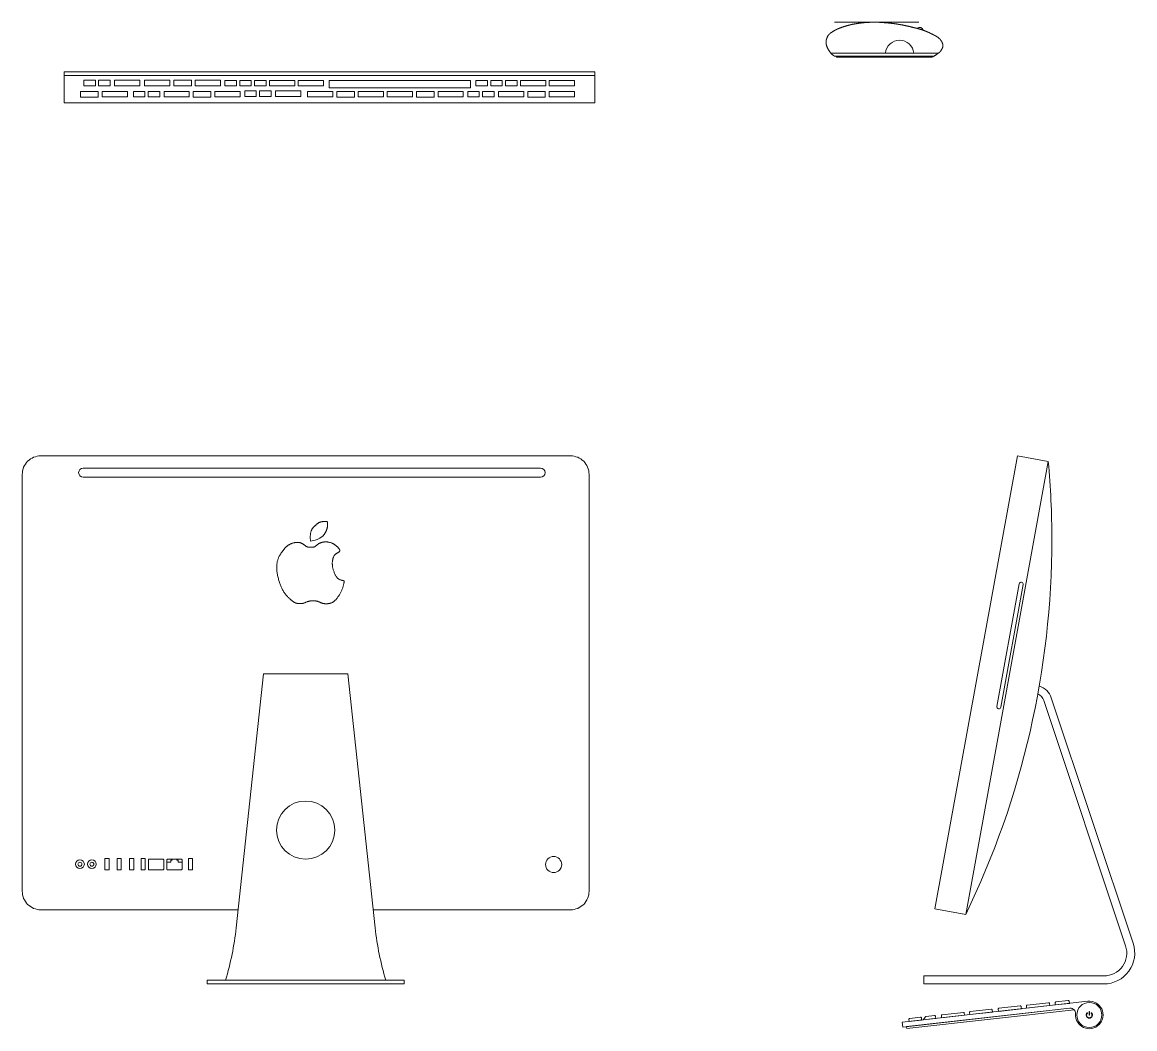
# Model space of a CAD drawing. Header units: millimetres. Extents: x 3258 to 5904, y 891 to 1994.
# Drawn here: x 5168 to 5262.3, y 1435.2 to 1520.4 of the extents above; entities that cross this region are included whole.
import ezdxf

# ---------------------------------------------------------------- set-up
doc = ezdxf.new("R2010")
doc.units = ezdxf.units.MM
doc.header["$LTSCALE"] = 0.5
doc.layers.add('AA- arredo', color=8, linetype='Continuous', lineweight=18)

msp = doc.modelspace()

# ---------------------------------------------------------------- linework, layer by layer
at = {"layer": 'AA- arredo'}
for p, q in [((5243.967, 1520.414), (5236.828, 1520.414)), ((5236.534, 1517.792), (5245.621, 1517.792)), ((5171.599, 1516.208), (5171.599, 1513.579)), ((5171.599, 1516.208), (5216.524, 1516.208)), ((5171.599, 1515.908), (5216.524, 1515.908)), ((5216.524, 1516.208, 0), (5216.524, 1513.579, 0)), ((5171.599, 1513.579), (5216.524, 1513.579))]:
    msp.add_line(p, q, dxfattribs=at)
for points in [[(5236.13, 1518.872), (5236.133, 1518.888), (5236.136, 1518.903), (5236.139, 1518.918), (5236.143, 1518.932), (5236.146, 1518.946), (5236.15, 1518.96), (5236.154, 1518.973), (5236.157, 1518.986), (5236.161, 1518.999), (5236.165, 1519.012), (5236.17, 1519.024), (5236.174, 1519.037), (5236.178, 1519.049), (5236.182, 1519.061), (5236.187, 1519.073), (5236.191, 1519.085), (5236.196, 1519.096), (5236.2, 1519.107), (5236.205, 1519.118), (5236.21, 1519.129), (5236.214, 1519.139), (5236.219, 1519.15), (5236.224, 1519.16), (5236.229, 1519.17), (5236.235, 1519.181), (5236.24, 1519.192), (5236.246, 1519.204), (5236.252, 1519.216), (5236.259, 1519.228), (5236.266, 1519.241), (5236.273, 1519.254), (5236.281, 1519.268), (5236.289, 1519.282), (5236.298, 1519.296), (5236.308, 1519.309), (5236.318, 1519.323), (5236.329, 1519.337), (5236.341, 1519.351), (5236.353, 1519.364), (5236.365, 1519.377), (5236.378, 1519.391), (5236.39, 1519.404), (5236.403, 1519.416), (5236.416, 1519.429), (5236.429, 1519.441), (5236.441, 1519.453), (5236.454, 1519.465), (5236.466, 1519.476), (5236.479, 1519.487), (5236.491, 1519.497), (5236.503, 1519.507), (5236.515, 1519.517), (5236.528, 1519.526), (5236.54, 1519.535), (5236.553, 1519.543), (5236.566, 1519.552), (5236.579, 1519.56), (5236.593, 1519.569), (5236.607, 1519.578), (5236.622, 1519.587), (5236.637, 1519.597), (5236.653, 1519.607), (5236.67, 1519.617), (5236.687, 1519.627), (5236.704, 1519.637), (5236.722, 1519.648), (5236.74, 1519.659), (5236.758, 1519.669), (5236.776, 1519.68), (5236.795, 1519.69), (5236.814, 1519.701), (5236.833, 1519.711), (5236.852, 1519.722), (5236.871, 1519.732), (5236.89, 1519.743), (5236.91, 1519.753), (5236.929, 1519.763), (5236.948, 1519.774), (5236.966, 1519.783), (5236.985, 1519.793), (5237.003, 1519.802), (5237.02, 1519.811), (5237.037, 1519.819), (5237.053, 1519.827), (5237.069, 1519.834), (5237.085, 1519.841), (5237.1, 1519.847), (5237.115, 1519.854), (5237.131, 1519.86), (5237.147, 1519.867), (5237.163, 1519.874), (5237.18, 1519.881), (5237.198, 1519.888), (5237.216, 1519.895), (5237.234, 1519.902), (5237.253, 1519.91), (5237.271, 1519.917), (5237.289, 1519.924), (5237.307, 1519.931), (5237.325, 1519.938), (5237.342, 1519.944), (5237.358, 1519.95), (5237.375, 1519.956), (5237.391, 1519.962), (5237.407, 1519.968), (5237.423, 1519.974), (5237.439, 1519.98), (5237.456, 1519.985), (5237.472, 1519.991), (5237.489, 1519.997), (5237.507, 1520.002), (5237.525, 1520.008), (5237.544, 1520.015), (5237.564, 1520.021), (5237.585, 1520.028), (5237.607, 1520.035), (5237.63, 1520.042), (5237.653, 1520.049), (5237.677, 1520.057), (5237.702, 1520.064), (5237.726, 1520.072), (5237.75, 1520.079), (5237.774, 1520.086), (5237.796, 1520.094), (5237.819, 1520.1), (5237.84, 1520.107), (5237.861, 1520.113), (5237.882, 1520.12), (5237.903, 1520.126), (5237.924, 1520.132), (5237.945, 1520.137), (5237.966, 1520.143), (5237.987, 1520.149), (5238.008, 1520.154), (5238.03, 1520.159), (5238.052, 1520.165), (5238.074, 1520.17), (5238.096, 1520.176), (5238.118, 1520.181), (5238.14, 1520.187), (5238.162, 1520.193), (5238.185, 1520.199), (5238.207, 1520.205), (5238.229, 1520.211), (5238.251, 1520.216), (5238.273, 1520.222), (5238.295, 1520.227), (5238.316, 1520.232), (5238.338, 1520.236), (5238.359, 1520.24), (5238.38, 1520.244), (5238.401, 1520.248), (5238.421, 1520.251), (5238.442, 1520.255), (5238.462, 1520.258), (5238.483, 1520.262), (5238.503, 1520.265), (5238.523, 1520.268), (5238.543, 1520.272), (5238.563, 1520.275), (5238.583, 1520.278), (5238.603, 1520.282), (5238.623, 1520.285), (5238.643, 1520.288), (5238.662, 1520.292), (5238.682, 1520.295), (5238.702, 1520.298), (5238.722, 1520.302), (5238.742, 1520.305), (5238.762, 1520.308), (5238.783, 1520.312), (5238.805, 1520.315), (5238.826, 1520.318), (5238.848, 1520.322), (5238.869, 1520.325), (5238.89, 1520.328), (5238.911, 1520.331), (5238.931, 1520.334), (5238.95, 1520.336), (5238.968, 1520.339), (5238.985, 1520.341), (5239.001, 1520.343), (5239.017, 1520.345), (5239.032, 1520.347), (5239.048, 1520.349), (5239.063, 1520.35), (5239.079, 1520.352), (5239.096, 1520.354), (5239.113, 1520.356), (5239.13, 1520.358), (5239.148, 1520.36), (5239.167, 1520.362), (5239.185, 1520.364), (5239.204, 1520.366), (5239.223, 1520.368), (5239.242, 1520.369), (5239.261, 1520.371), (5239.28, 1520.373), (5239.299, 1520.375), (5239.319, 1520.377), (5239.338, 1520.379), (5239.357, 1520.38), (5239.375, 1520.382), (5239.394, 1520.384), (5239.413, 1520.385), (5239.431, 1520.387), (5239.449, 1520.388), (5239.467, 1520.39), (5239.485, 1520.391), (5239.502, 1520.393), (5239.519, 1520.394), (5239.536, 1520.395), (5239.553, 1520.396), (5239.57, 1520.397), (5239.588, 1520.398), (5239.605, 1520.399), (5239.624, 1520.4), (5239.643, 1520.401), (5239.663, 1520.402), (5239.684, 1520.403), (5239.706, 1520.404), (5239.729, 1520.405), (5239.752, 1520.406), (5239.775, 1520.407), (5239.798, 1520.408), (5239.821, 1520.409), (5239.843, 1520.41), (5239.864, 1520.41), (5239.885, 1520.411), (5239.905, 1520.411), (5239.924, 1520.412), (5239.944, 1520.412), (5239.963, 1520.413), (5239.982, 1520.413), (5240.001, 1520.413), (5240.021, 1520.413), (5240.04, 1520.414), (5240.061, 1520.414), (5240.081, 1520.414), (5240.102, 1520.414), (5240.123, 1520.414), (5240.144, 1520.414), (5240.165, 1520.414), (5240.187, 1520.414), (5240.209, 1520.414), (5240.232, 1520.414), (5240.255, 1520.414), (5240.278, 1520.415), (5240.301, 1520.415), (5240.325, 1520.415), (5240.349, 1520.414), (5240.373, 1520.414), (5240.397, 1520.414), (5240.422, 1520.414), (5240.447, 1520.413), (5240.471, 1520.413), (5240.495, 1520.412), (5240.519, 1520.412), (5240.543, 1520.411), (5240.566, 1520.41), (5240.589, 1520.41), (5240.612, 1520.409), (5240.635, 1520.408), (5240.658, 1520.407), (5240.682, 1520.406), (5240.706, 1520.405), (5240.731, 1520.404), (5240.756, 1520.402), (5240.783, 1520.4), (5240.809, 1520.398), (5240.836, 1520.397), (5240.863, 1520.394), (5240.889, 1520.392), (5240.915, 1520.39), (5240.94, 1520.388), (5240.964, 1520.386), (5240.988, 1520.384), (5241.01, 1520.382), (5241.032, 1520.381), (5241.054, 1520.379), (5241.076, 1520.377), (5241.097, 1520.375), (5241.118, 1520.373), (5241.14, 1520.372), (5241.162, 1520.37), (5241.184, 1520.368), (5241.206, 1520.367), (5241.228, 1520.365), (5241.251, 1520.363), (5241.274, 1520.362), (5241.297, 1520.36), (5241.32, 1520.358), (5241.343, 1520.357), (5241.366, 1520.355), (5241.389, 1520.353), (5241.412, 1520.352), (5241.436, 1520.35), (5241.459, 1520.348), (5241.481, 1520.345), (5241.504, 1520.343), (5241.527, 1520.34), (5241.549, 1520.338), (5241.572, 1520.335), (5241.595, 1520.332), (5241.618, 1520.329), (5241.641, 1520.326), (5241.664, 1520.324), (5241.688, 1520.321), (5241.712, 1520.318), (5241.736, 1520.315), (5241.761, 1520.312), (5241.785, 1520.309), (5241.809, 1520.306), (5241.834, 1520.303), (5241.857, 1520.3), (5241.881, 1520.297), (5241.904, 1520.294), (5241.928, 1520.29), (5241.95, 1520.287), (5241.973, 1520.284), (5241.996, 1520.281), (5242.018, 1520.277), (5242.041, 1520.274), (5242.063, 1520.27), (5242.086, 1520.267), (5242.108, 1520.263), (5242.131, 1520.259), (5242.153, 1520.256), (5242.175, 1520.252), (5242.197, 1520.248), (5242.219, 1520.245), (5242.241, 1520.241), (5242.262, 1520.238), (5242.284, 1520.235), (5242.305, 1520.231), (5242.327, 1520.228), (5242.348, 1520.225), (5242.369, 1520.221), (5242.391, 1520.218), (5242.412, 1520.214), (5242.434, 1520.21), (5242.455, 1520.207), (5242.477, 1520.203), (5242.499, 1520.199), (5242.521, 1520.195), (5242.544, 1520.191), (5242.567, 1520.186), (5242.59, 1520.182), (5242.614, 1520.177), (5242.638, 1520.173), (5242.661, 1520.168), (5242.685, 1520.163), (5242.709, 1520.158), (5242.732, 1520.153), (5242.755, 1520.148), (5242.778, 1520.143), (5242.801, 1520.138), (5242.823, 1520.133), (5242.844, 1520.128), (5242.866, 1520.123), (5242.887, 1520.118), (5242.908, 1520.114), (5242.929, 1520.109), (5242.949, 1520.104), (5242.969, 1520.1), (5242.989, 1520.096), (5243.009, 1520.092), (5243.029, 1520.088), (5243.049, 1520.083), (5243.069, 1520.079), (5243.088, 1520.075), (5243.108, 1520.071), (5243.128, 1520.066), (5243.148, 1520.061), (5243.168, 1520.057), (5243.189, 1520.052), (5243.209, 1520.047), (5243.23, 1520.042), (5243.251, 1520.037), (5243.273, 1520.031), (5243.295, 1520.026), (5243.317, 1520.021), (5243.339, 1520.016), (5243.361, 1520.01), (5243.383, 1520.005), (5243.404, 1520), (5243.425, 1519.995), (5243.446, 1519.989), (5243.466, 1519.984), (5243.486, 1519.979), (5243.506, 1519.974), (5243.525, 1519.969), (5243.545, 1519.964), (5243.565, 1519.959), (5243.585, 1519.954), (5243.605, 1519.949), (5243.625, 1519.944), (5243.645, 1519.939), (5243.666, 1519.934), (5243.685, 1519.929), (5243.705, 1519.924), (5243.724, 1519.92), (5243.742, 1519.915), (5243.76, 1519.911), (5243.777, 1519.906), (5243.793, 1519.902), (5243.809, 1519.898), (5243.824, 1519.894), (5243.84, 1519.89), (5243.856, 1519.885), (5243.856, 1519.885), (5243.87, 1519.882), (5243.886, 1519.878), (5243.902, 1519.873), (5243.918, 1519.869), (5243.934, 1519.865), (5243.951, 1519.861), (5243.967, 1519.856), (5243.985, 1519.851), (5244.002, 1519.846), (5244.021, 1519.841), (5244.039, 1519.836), (5244.057, 1519.831), (5244.076, 1519.826), (5244.094, 1519.82), (5244.112, 1519.815), (5244.129, 1519.81), (5244.146, 1519.805), (5244.161, 1519.8), (5244.176, 1519.796), (5244.191, 1519.792), (5244.204, 1519.788), (5244.217, 1519.784), (5244.23, 1519.78), (5244.242, 1519.776), (5244.255, 1519.771), (5244.267, 1519.767), (5244.279, 1519.763), (5244.291, 1519.759), (5244.303, 1519.754), (5244.315, 1519.749), (5244.328, 1519.745), (5244.338, 1519.741), (5244.34, 1519.74), (5244.354, 1519.735), (5244.367, 1519.73), (5244.381, 1519.724), (5244.395, 1519.719), (5244.41, 1519.714), (5244.424, 1519.709), (5244.439, 1519.703), (5244.453, 1519.698), (5244.467, 1519.693), (5244.48, 1519.688), (5244.494, 1519.683), (5244.507, 1519.678), (5244.52, 1519.673), (5244.533, 1519.668), (5244.546, 1519.663), (5244.56, 1519.658), (5244.573, 1519.653), (5244.587, 1519.647), (5244.602, 1519.641), (5244.617, 1519.635), (5244.632, 1519.629), (5244.648, 1519.623), (5244.664, 1519.616), (5244.68, 1519.61), (5244.696, 1519.603), (5244.712, 1519.596), (5244.728, 1519.589), (5244.745, 1519.582), (5244.762, 1519.575), (5244.779, 1519.567), (5244.796, 1519.56), (5244.813, 1519.552), (5244.83, 1519.544), (5244.848, 1519.536), (5244.866, 1519.527), (5244.883, 1519.519), (5244.901, 1519.51), (5244.92, 1519.501), (5244.938, 1519.492), (5244.956, 1519.484), (5244.974, 1519.475), (5244.992, 1519.466), (5245.01, 1519.457), (5245.028, 1519.448), (5245.046, 1519.439), (5245.063, 1519.43), (5245.081, 1519.421), (5245.098, 1519.413), (5245.115, 1519.404), (5245.132, 1519.395), (5245.148, 1519.386), (5245.164, 1519.378), (5245.18, 1519.369), (5245.195, 1519.361), (5245.21, 1519.353), (5245.224, 1519.346), (5245.238, 1519.338), (5245.251, 1519.332), (5245.264, 1519.325), (5245.277, 1519.319), (5245.289, 1519.313), (5245.301, 1519.307), (5245.313, 1519.3), (5245.326, 1519.294), (5245.338, 1519.288), (5245.351, 1519.281), (5245.364, 1519.274), (5245.377, 1519.267), (5245.39, 1519.26), (5245.403, 1519.252), (5245.415, 1519.245), (5245.428, 1519.238), (5245.439, 1519.232), (5245.451, 1519.225), (5245.461, 1519.219), (5245.472, 1519.213), (5245.482, 1519.206), (5245.492, 1519.2), (5245.503, 1519.194), (5245.513, 1519.187), (5245.524, 1519.181), (5245.536, 1519.173), (5245.548, 1519.166), (5245.56, 1519.158), (5245.572, 1519.149), (5245.585, 1519.14), (5245.598, 1519.131), (5245.612, 1519.121), (5245.625, 1519.11), (5245.639, 1519.099), (5245.652, 1519.088), (5245.665, 1519.077), (5245.679, 1519.065), (5245.691, 1519.053), (5245.704, 1519.041), (5245.716, 1519.029), (5245.728, 1519.017), (5245.739, 1519.006), (5245.75, 1518.995), (5245.76, 1518.984), (5245.77, 1518.973), (5245.779, 1518.962), (5245.789, 1518.951), (5245.797, 1518.941), (5245.806, 1518.93), (5245.814, 1518.92), (5245.823, 1518.909), (5245.831, 1518.898), (5245.839, 1518.887), (5245.846, 1518.876), (5245.854, 1518.865), (5245.862, 1518.853), (5245.87, 1518.841), (5245.878, 1518.828), (5245.886, 1518.815), (5245.894, 1518.801), (5245.901, 1518.787), (5245.909, 1518.773), (5245.916, 1518.759), (5245.924, 1518.745), (5245.931, 1518.731), (5245.937, 1518.716), (5245.944, 1518.702), (5245.95, 1518.689), (5245.956, 1518.675), (5245.961, 1518.662), (5245.966, 1518.648), (5245.971, 1518.636), (5245.976, 1518.623), (5245.981, 1518.611), (5245.985, 1518.599), (5245.989, 1518.587), (5245.993, 1518.576), (5245.996, 1518.564), (5245.999, 1518.552), (5246.002, 1518.54), (5246.005, 1518.528), (5246.007, 1518.515), (5246.009, 1518.501), (5246.01, 1518.488), (5246.012, 1518.474), (5246.012, 1518.459), (5246.013, 1518.445), (5246.013, 1518.43), (5246.012, 1518.415), (5246.011, 1518.4), (5246.01, 1518.385), (5246.009, 1518.37), (5246.007, 1518.356), (5246.004, 1518.341), (5246.001, 1518.327), (5245.998, 1518.313), (5245.995, 1518.299), (5245.991, 1518.286), (5245.986, 1518.273), (5245.982, 1518.26), (5245.977, 1518.248), (5245.972, 1518.235), (5245.966, 1518.223), (5245.961, 1518.211), (5245.955, 1518.199), (5245.949, 1518.188), (5245.943, 1518.176), (5245.936, 1518.164), (5245.929, 1518.152), (5245.922, 1518.14), (5245.915, 1518.127), (5245.907, 1518.114), (5245.899, 1518.101), (5245.891, 1518.087), (5245.883, 1518.073), (5245.874, 1518.059), (5245.866, 1518.045), (5245.856, 1518.03), (5245.847, 1518.016), (5245.838, 1518.001), (5245.828, 1517.987), (5245.818, 1517.974), (5245.808, 1517.961), (5245.798, 1517.948), (5245.788, 1517.935), (5245.778, 1517.923), (5245.767, 1517.911), (5245.756, 1517.9), (5245.745, 1517.89), (5245.734, 1517.879), (5245.723, 1517.87), (5245.712, 1517.86), (5245.7, 1517.851), (5245.688, 1517.841), (5245.675, 1517.832), (5245.663, 1517.822), (5245.649, 1517.813), (5245.636, 1517.803), (5245.622, 1517.792), (5245.607, 1517.782), (5245.593, 1517.771), (5245.579, 1517.761), (5245.564, 1517.75), (5245.55, 1517.741), (5245.537, 1517.731), (5245.524, 1517.722), (5245.511, 1517.713), (5245.498, 1517.705), (5245.485, 1517.696), (5245.471, 1517.687), (5245.457, 1517.678), (5245.442, 1517.669), (5245.426, 1517.659), (5245.409, 1517.648), (5245.391, 1517.636), (5245.372, 1517.624), (5245.352, 1517.61), (5245.333, 1517.596), (5245.313, 1517.58), (5245.294, 1517.563), (5245.276, 1517.545), (5236.834, 1517.545), (5236.824, 1517.551), (5236.814, 1517.556), (5236.805, 1517.562), (5236.797, 1517.567), (5236.789, 1517.572), (5236.781, 1517.577), (5236.774, 1517.582), (5236.767, 1517.586), (5236.76, 1517.591), (5236.754, 1517.596), (5236.748, 1517.6), (5236.741, 1517.605), (5236.735, 1517.609), (5236.728, 1517.614), (5236.721, 1517.619), (5236.714, 1517.625), (5236.706, 1517.631), (5236.698, 1517.637), (5236.689, 1517.644), (5236.68, 1517.652), (5236.67, 1517.66), (5236.658, 1517.67), (5236.646, 1517.681), (5236.633, 1517.693), (5236.618, 1517.707), (5236.603, 1517.722), (5236.587, 1517.738), (5236.57, 1517.755), (5236.553, 1517.773), (5236.536, 1517.791), (5236.519, 1517.809), (5236.502, 1517.827), (5236.486, 1517.846), (5236.47, 1517.864), (5236.455, 1517.882), (5236.441, 1517.901), (5236.426, 1517.92), (5236.412, 1517.94), (5236.398, 1517.96), (5236.383, 1517.981), (5236.369, 1518.003), (5236.355, 1518.026), (5236.341, 1518.049), (5236.327, 1518.073), (5236.313, 1518.097), (5236.3, 1518.121), (5236.287, 1518.144), (5236.275, 1518.167), (5236.263, 1518.19), (5236.252, 1518.211), (5236.242, 1518.233), (5236.233, 1518.253), (5236.223, 1518.273), (5236.215, 1518.293), (5236.207, 1518.312), (5236.199, 1518.331), (5236.191, 1518.349), (5236.184, 1518.368), (5236.177, 1518.386), (5236.171, 1518.403), (5236.165, 1518.421), (5236.159, 1518.438), (5236.154, 1518.456), (5236.149, 1518.473), (5236.144, 1518.491), (5236.14, 1518.509), (5236.136, 1518.526), (5236.133, 1518.545), (5236.13, 1518.563), (5236.127, 1518.582), (5236.125, 1518.601), (5236.123, 1518.621), (5236.121, 1518.641), (5236.12, 1518.662), (5236.119, 1518.683), (5236.119, 1518.704), (5236.118, 1518.725), (5236.119, 1518.746), (5236.119, 1518.766), (5236.12, 1518.785), (5236.122, 1518.804), (5236.123, 1518.822), (5236.125, 1518.84), (5236.128, 1518.856)], [(5174.241, 1515.032), (5173.264, 1515.032), (5173.264, 1515.503), (5174.241, 1515.503)], [(5175.495, 1515.032), (5174.518, 1515.032), (5174.518, 1515.503), (5175.495, 1515.503)], [(5178.002, 1515.032), (5175.863, 1515.032), (5175.863, 1515.503), (5178.002, 1515.503)], [(5180.551, 1515.04), (5178.411, 1515.04), (5178.411, 1515.51), (5180.551, 1515.51)], [(5182.38, 1515.02), (5180.888, 1515.02), (5180.888, 1515.516), (5182.38, 1515.516)], [(5184.846, 1515.04), (5182.706, 1515.04), (5182.706, 1515.51), (5184.846, 1515.51)], [(5186.192, 1515.023), (5185.216, 1515.023), (5185.216, 1515.494), (5186.192, 1515.494)], [(5187.446, 1515.023), (5186.469, 1515.023), (5186.469, 1515.494), (5187.446, 1515.494)], [(5188.7, 1515.023), (5187.723, 1515.023), (5187.723, 1515.494), (5188.7, 1515.494)], [(5191.14, 1515.023), (5189.001, 1515.023), (5189.001, 1515.494), (5191.14, 1515.494)], [(5193.562, 1515.023), (5191.422, 1515.023), (5191.422, 1515.494), (5193.562, 1515.494)], [(5206, 1515.494), (5194.03, 1515.494), (5194.03, 1514.866), (5206, 1514.866)], [(5207.44, 1515.023), (5206.463, 1515.023), (5206.463, 1515.494), (5207.44, 1515.494)], [(5208.693, 1515.023), (5207.717, 1515.023), (5207.717, 1515.494), (5208.693, 1515.494)], [(5209.947, 1515.023), (5208.97, 1515.023), (5208.97, 1515.494), (5209.947, 1515.494)], [(5212.388, 1515.023), (5210.248, 1515.023), (5210.248, 1515.494), (5212.388, 1515.494)], [(5214.809, 1515.023), (5212.669, 1515.023), (5212.669, 1515.494), (5214.809, 1515.494)], [(5174.485, 1514.066), (5172.994, 1514.066), (5172.994, 1514.563), (5174.485, 1514.563)], [(5176.952, 1514.086), (5174.812, 1514.086), (5174.812, 1514.557), (5176.952, 1514.557)], [(5178.437, 1514.086), (5177.46, 1514.086), (5177.46, 1514.557), (5178.437, 1514.557)], [(5179.69, 1514.086), (5178.714, 1514.086), (5178.714, 1514.557), (5179.69, 1514.557)], [(5182.198, 1514.086), (5180.058, 1514.086), (5180.058, 1514.557), (5182.198, 1514.557)], [(5184.027, 1514.066), (5182.536, 1514.066), (5182.536, 1514.563), (5184.027, 1514.563)], [(5186.494, 1514.086), (5184.354, 1514.086), (5184.354, 1514.557), (5186.494, 1514.557)], [(5187.87, 1514.132), (5186.893, 1514.132), (5186.893, 1514.603), (5187.87, 1514.603)], [(5189.123, 1514.132), (5188.147, 1514.132), (5188.147, 1514.603), (5189.123, 1514.603)], [(5191.631, 1514.132), (5189.491, 1514.132), (5189.491, 1514.603), (5191.631, 1514.603)], [(5194.347, 1514.086), (5192.208, 1514.086), (5192.208, 1514.557), (5194.347, 1514.557)], [(5196.176, 1514.066), (5194.685, 1514.066), (5194.685, 1514.563), (5196.176, 1514.563)], [(5198.643, 1514.086), (5196.503, 1514.086), (5196.503, 1514.557), (5198.643, 1514.557)], [(5201.101, 1514.086), (5198.962, 1514.086), (5198.962, 1514.557), (5201.101, 1514.557)], [(5202.93, 1514.066), (5201.439, 1514.066), (5201.439, 1514.563), (5202.93, 1514.563)], [(5205.397, 1514.086), (5203.257, 1514.086), (5203.257, 1514.557), (5205.397, 1514.557)], [(5206.752, 1514.086), (5205.776, 1514.086), (5205.776, 1514.557), (5206.752, 1514.557)], [(5208.006, 1514.086), (5207.029, 1514.086), (5207.029, 1514.557), (5208.006, 1514.557)], [(5210.514, 1514.086), (5208.374, 1514.086), (5208.374, 1514.557), (5210.514, 1514.557)], [(5212.343, 1514.066), (5210.851, 1514.066), (5210.851, 1514.563), (5212.343, 1514.563)], [(5214.809, 1514.086), (5212.669, 1514.086), (5212.669, 1514.557), (5214.809, 1514.557)], [(5254.94, 1483.223), (5252.337, 1483.698), (5245.338, 1445.339), (5247.942, 1444.864)], [(5195.115, 1473.165), (5195.082, 1473.174), (5195.047, 1473.185), (5195.01, 1473.198), (5194.972, 1473.213), (5194.933, 1473.23), (5194.895, 1473.249), (5194.857, 1473.27), (5194.821, 1473.294), (5194.786, 1473.321), (5194.754, 1473.35), (5194.723, 1473.382), (5194.693, 1473.417), (5194.665, 1473.455), (5194.637, 1473.497), (5194.61, 1473.542), (5194.583, 1473.59), (5194.555, 1473.641), (5194.528, 1473.695), (5194.502, 1473.752), (5194.476, 1473.811), (5194.452, 1473.871), (5194.429, 1473.931), (5194.408, 1473.992), (5194.389, 1474.053), (5194.372, 1474.113), (5194.357, 1474.171), (5194.345, 1474.229), (5194.334, 1474.285), (5194.325, 1474.34), (5194.318, 1474.393), (5194.313, 1474.445), (5194.309, 1474.495), (5194.306, 1474.543), (5194.304, 1474.589), (5194.304, 1474.634), (5194.306, 1474.679), (5194.309, 1474.723), (5194.313, 1474.768), (5194.319, 1474.813), (5194.327, 1474.858), (5194.337, 1474.905), (5194.348, 1474.953), (5194.361, 1475), (5194.375, 1475.047), (5194.391, 1475.093), (5194.407, 1475.137), (5194.425, 1475.178), (5194.444, 1475.216), (5194.463, 1475.25), (5194.483, 1475.281), (5194.505, 1475.309), (5194.527, 1475.334), (5194.551, 1475.357), (5194.576, 1475.378), (5194.603, 1475.398), (5194.631, 1475.417), (5194.66, 1475.435), (5194.69, 1475.452), (5194.721, 1475.469), (5194.751, 1475.485), (5194.781, 1475.502), (5194.809, 1475.518), (5194.835, 1475.533), (5194.858, 1475.549), (5194.878, 1475.564), (5194.895, 1475.58), (5194.908, 1475.595), (5194.92, 1475.611), (5194.928, 1475.626), (5194.935, 1475.641), (5194.939, 1475.657), (5194.941, 1475.672), (5194.942, 1475.687), (5194.942, 1475.703), (5194.939, 1475.719), (5194.935, 1475.735), (5194.929, 1475.752), (5194.921, 1475.769), (5194.911, 1475.788), (5194.9, 1475.807), (5194.886, 1475.828), (5194.87, 1475.849), (5194.853, 1475.871), (5194.834, 1475.894), (5194.813, 1475.918), (5194.791, 1475.942), (5194.768, 1475.966), (5194.743, 1475.99), (5194.717, 1476.014), (5194.691, 1476.038), (5194.664, 1476.061), (5194.636, 1476.085), (5194.608, 1476.107), (5194.58, 1476.129), (5194.552, 1476.151), (5194.524, 1476.171), (5194.497, 1476.191), (5194.469, 1476.21), (5194.441, 1476.228), (5194.412, 1476.245), (5194.382, 1476.262), (5194.35, 1476.278), (5194.316, 1476.294), (5194.28, 1476.309), (5194.241, 1476.324), (5194.199, 1476.338), (5194.156, 1476.352), (5194.112, 1476.364), (5194.067, 1476.376), (5194.022, 1476.386), (5193.978, 1476.395), (5193.935, 1476.403), (5193.895, 1476.409), (5193.855, 1476.413), (5193.817, 1476.416), (5193.781, 1476.418), (5193.746, 1476.418), (5193.711, 1476.418), (5193.678, 1476.416), (5193.645, 1476.414), (5193.612, 1476.411), (5193.58, 1476.407), (5193.548, 1476.403), (5193.517, 1476.397), (5193.486, 1476.391), (5193.455, 1476.384), (5193.424, 1476.376), (5193.394, 1476.367), (5193.364, 1476.357), (5193.335, 1476.346), (5193.306, 1476.334), (5193.277, 1476.322), (5193.249, 1476.308), (5193.222, 1476.295), (5193.195, 1476.28), (5193.169, 1476.266), (5193.143, 1476.251), (5193.118, 1476.235), (5193.094, 1476.22), (5193.071, 1476.204), (5193.048, 1476.189), (5193.026, 1476.173), (5193.004, 1476.157), (5192.984, 1476.14), (5192.963, 1476.124), (5192.944, 1476.108), (5192.925, 1476.092), (5192.906, 1476.077), (5192.888, 1476.062), (5192.87, 1476.048), (5192.853, 1476.034), (5192.836, 1476.022), (5192.819, 1476.011), (5192.801, 1476.002), (5192.783, 1475.993), (5192.765, 1475.986), (5192.745, 1475.979), (5192.723, 1475.974), (5192.7, 1475.969), (5192.674, 1475.965), (5192.645, 1475.962), (5192.615, 1475.96), (5192.583, 1475.959), (5192.549, 1475.958), (5192.514, 1475.958), (5192.479, 1475.959), (5192.444, 1475.96), (5192.408, 1475.962), (5192.374, 1475.964), (5192.34, 1475.966), (5192.307, 1475.97), (5192.276, 1475.974), (5192.245, 1475.98), (5192.216, 1475.986), (5192.188, 1475.994), (5192.162, 1476.004), (5192.137, 1476.014), (5192.113, 1476.027), (5192.091, 1476.04), (5192.07, 1476.054), (5192.049, 1476.07), (5192.029, 1476.085), (5192.009, 1476.101), (5191.99, 1476.116), (5191.97, 1476.132), (5191.949, 1476.147), (5191.929, 1476.162), (5191.909, 1476.177), (5191.889, 1476.191), (5191.87, 1476.204), (5191.851, 1476.217), (5191.832, 1476.23), (5191.813, 1476.242), (5191.795, 1476.253), (5191.778, 1476.263), (5191.76, 1476.273), (5191.743, 1476.283), (5191.725, 1476.292), (5191.708, 1476.3), (5191.69, 1476.308), (5191.671, 1476.316), (5191.652, 1476.323), (5191.633, 1476.33), (5191.613, 1476.336), (5191.593, 1476.341), (5191.573, 1476.347), (5191.553, 1476.351), (5191.532, 1476.355), (5191.511, 1476.359), (5191.49, 1476.362), (5191.467, 1476.365), (5191.444, 1476.367), (5191.419, 1476.368), (5191.393, 1476.369), (5191.364, 1476.369), (5191.333, 1476.369), (5191.299, 1476.368), (5191.263, 1476.366), (5191.224, 1476.363), (5191.184, 1476.359), (5191.141, 1476.354), (5191.097, 1476.347), (5191.052, 1476.338), (5191.006, 1476.327), (5190.959, 1476.314), (5190.911, 1476.299), (5190.864, 1476.282), (5190.817, 1476.264), (5190.771, 1476.245), (5190.727, 1476.224), (5190.684, 1476.202), (5190.644, 1476.18), (5190.607, 1476.158), (5190.573, 1476.135), (5190.54, 1476.111), (5190.51, 1476.088), (5190.481, 1476.065), (5190.454, 1476.041), (5190.429, 1476.018), (5190.404, 1475.994), (5190.38, 1475.971), (5190.356, 1475.948), (5190.334, 1475.924), (5190.312, 1475.901), (5190.29, 1475.878), (5190.268, 1475.854), (5190.247, 1475.83), (5190.226, 1475.805), (5190.205, 1475.78), (5190.185, 1475.754), (5190.164, 1475.728), (5190.143, 1475.701), (5190.122, 1475.673), (5190.1, 1475.644), (5190.079, 1475.615), (5190.056, 1475.584), (5190.033, 1475.552), (5190.01, 1475.519), (5189.986, 1475.485), (5189.962, 1475.449), (5189.937, 1475.411), (5189.912, 1475.372), (5189.887, 1475.331), (5189.862, 1475.287), (5189.836, 1475.242), (5189.811, 1475.194), (5189.787, 1475.145), (5189.763, 1475.093), (5189.74, 1475.04), (5189.718, 1474.985), (5189.698, 1474.928), (5189.68, 1474.87), (5189.663, 1474.81), (5189.649, 1474.749), (5189.637, 1474.686), (5189.626, 1474.622), (5189.617, 1474.557), (5189.61, 1474.491), (5189.605, 1474.424), (5189.601, 1474.356), (5189.598, 1474.287), (5189.597, 1474.216), (5189.598, 1474.144), (5189.601, 1474.071), (5189.606, 1473.995), (5189.613, 1473.917), (5189.623, 1473.837), (5189.636, 1473.753), (5189.651, 1473.667), (5189.67, 1473.578), (5189.69, 1473.489), (5189.712, 1473.398), (5189.736, 1473.309), (5189.761, 1473.221), (5189.786, 1473.135), (5189.812, 1473.052), (5189.838, 1472.974), (5189.864, 1472.899), (5189.89, 1472.827), (5189.917, 1472.757), (5189.945, 1472.69), (5189.973, 1472.624), (5190.003, 1472.558), (5190.035, 1472.493), (5190.068, 1472.427), (5190.102, 1472.361), (5190.138, 1472.296), (5190.175, 1472.231), (5190.213, 1472.168), (5190.253, 1472.106), (5190.293, 1472.047), (5190.334, 1471.99), (5190.376, 1471.936), (5190.419, 1471.885), (5190.461, 1471.836), (5190.504, 1471.791), (5190.545, 1471.748), (5190.585, 1471.708), (5190.624, 1471.671), (5190.661, 1471.636), (5190.696, 1471.604), (5190.729, 1471.574), (5190.761, 1471.545), (5190.792, 1471.518), (5190.822, 1471.493), (5190.852, 1471.468), (5190.882, 1471.443), (5190.913, 1471.419), (5190.945, 1471.395), (5190.978, 1471.371), (5191.012, 1471.347), (5191.046, 1471.325), (5191.081, 1471.303), (5191.117, 1471.283), (5191.153, 1471.265), (5191.189, 1471.249), (5191.226, 1471.235), (5191.262, 1471.224), (5191.299, 1471.215), (5191.336, 1471.208), (5191.374, 1471.202), (5191.412, 1471.198), (5191.451, 1471.195), (5191.49, 1471.193), (5191.53, 1471.192), (5191.571, 1471.191), (5191.611, 1471.192), (5191.652, 1471.194), (5191.692, 1471.197), (5191.731, 1471.201), (5191.769, 1471.207), (5191.806, 1471.213), (5191.841, 1471.222), (5191.875, 1471.231), (5191.908, 1471.242), (5191.94, 1471.254), (5191.972, 1471.266), (5192.005, 1471.279), (5192.037, 1471.292), (5192.071, 1471.305), (5192.106, 1471.319), (5192.142, 1471.332), (5192.179, 1471.345), (5192.216, 1471.357), (5192.254, 1471.369), (5192.292, 1471.38), (5192.33, 1471.39), (5192.368, 1471.399), (5192.406, 1471.407), (5192.443, 1471.413), (5192.48, 1471.419), (5192.517, 1471.423), (5192.555, 1471.426), (5192.593, 1471.429), (5192.631, 1471.43), (5192.67, 1471.43), (5192.71, 1471.429), (5192.751, 1471.428), (5192.791, 1471.425), (5192.831, 1471.422), (5192.87, 1471.418), (5192.907, 1471.414), (5192.943, 1471.409), (5192.976, 1471.403), (5193.007, 1471.397), (5193.035, 1471.391), (5193.061, 1471.384), (5193.086, 1471.377), (5193.108, 1471.369), (5193.129, 1471.361), (5193.149, 1471.353), (5193.169, 1471.344), (5193.188, 1471.336), (5193.207, 1471.327), (5193.226, 1471.317), (5193.245, 1471.308), (5193.265, 1471.299), (5193.285, 1471.289), (5193.306, 1471.28), (5193.328, 1471.27), (5193.352, 1471.261), (5193.377, 1471.252), (5193.403, 1471.243), (5193.43, 1471.234), (5193.458, 1471.226), (5193.487, 1471.219), (5193.517, 1471.211), (5193.547, 1471.205), (5193.578, 1471.199), (5193.61, 1471.194), (5193.642, 1471.189), (5193.674, 1471.185), (5193.706, 1471.182), (5193.738, 1471.18), (5193.77, 1471.179), (5193.802, 1471.178), (5193.834, 1471.178), (5193.866, 1471.179), (5193.897, 1471.181), (5193.929, 1471.184), (5193.96, 1471.188), (5193.992, 1471.192), (5194.024, 1471.198), (5194.056, 1471.205), (5194.088, 1471.212), (5194.121, 1471.221), (5194.153, 1471.231), (5194.186, 1471.241), (5194.218, 1471.253), (5194.251, 1471.267), (5194.283, 1471.281), (5194.314, 1471.296), (5194.346, 1471.313), (5194.376, 1471.332), (5194.407, 1471.352), (5194.437, 1471.373), (5194.468, 1471.397), (5194.498, 1471.422), (5194.529, 1471.45), (5194.56, 1471.48), (5194.591, 1471.512), (5194.623, 1471.547), (5194.655, 1471.584), (5194.687, 1471.623), (5194.719, 1471.664), (5194.751, 1471.707), (5194.783, 1471.751), (5194.815, 1471.798), (5194.847, 1471.845), (5194.878, 1471.894), (5194.908, 1471.944), (5194.938, 1471.996), (5194.968, 1472.048), (5194.996, 1472.1), (5195.024, 1472.153), (5195.05, 1472.207), (5195.076, 1472.261), (5195.1, 1472.315), (5195.124, 1472.369), (5195.146, 1472.423), (5195.167, 1472.478), (5195.186, 1472.533), (5195.204, 1472.588), (5195.221, 1472.643), (5195.237, 1472.698), (5195.251, 1472.752), (5195.263, 1472.805), (5195.274, 1472.856), (5195.284, 1472.904), (5195.291, 1472.948), (5195.298, 1472.987), (5195.302, 1473.02), (5195.305, 1473.048), (5195.306, 1473.07), (5195.306, 1473.088), (5195.303, 1473.101), (5195.299, 1473.111), (5195.293, 1473.118), (5195.285, 1473.123), (5195.275, 1473.127), (5195.264, 1473.131), (5195.25, 1473.134), (5195.234, 1473.138), (5195.215, 1473.142), (5195.194, 1473.146), (5195.171, 1473.151), (5195.144, 1473.158)], [(5175.054, 1449.611), (5175.398, 1449.611), (5175.398, 1448.644), (5175.054, 1448.644)], [(5176.092, 1449.611), (5176.436, 1449.611), (5176.436, 1448.644), (5176.092, 1448.644)], [(5177.143, 1449.611), (5177.487, 1449.611), (5177.487, 1448.644), (5177.143, 1448.644)], [(5178.119, 1449.611), (5178.462, 1449.611), (5178.462, 1448.644), (5178.119, 1448.644)], [(5182.115, 1449.611), (5182.459, 1449.611), (5182.459, 1448.644), (5182.115, 1448.644)], [(5200.404, 1439.297), (5183.695, 1439.297), (5183.695, 1438.988), (5200.404, 1438.988)]]:
    msp.add_lwpolyline(points, close=True, dxfattribs=at)
for points in [[(5243.87, 1519.882), (5243.856, 1519.885, -0.609353), (5244.338, 1519.741), (5244.328, 1519.745), (5244.315, 1519.749), (5244.303, 1519.754), (5244.291, 1519.759), (5244.279, 1519.763), (5244.267, 1519.767), (5244.255, 1519.771), (5244.242, 1519.776), (5244.23, 1519.78), (5244.217, 1519.784), (5244.204, 1519.788), (5244.191, 1519.792), (5244.176, 1519.796), (5244.161, 1519.8), (5244.146, 1519.805), (5244.129, 1519.81), (5244.112, 1519.815), (5244.094, 1519.82), (5244.076, 1519.826), (5244.057, 1519.831), (5244.039, 1519.836), (5244.021, 1519.841), (5244.002, 1519.846), (5243.985, 1519.851), (5243.967, 1519.856), (5243.951, 1519.861), (5243.934, 1519.865), (5243.918, 1519.869), (5243.902, 1519.873), (5243.886, 1519.878)], [(5243.546, 1517.792), (5241.152, 1517.792, -0.921848)], [(5241.152, 1517.792), (5243.546, 1517.792, 0.921848)], [(5236.947, 1517.545), (5245.206, 1517.545, -0.132332), (5245.109, 1517.446), (5237.044, 1517.446, -0.132332)], [(5255.238, 1476.643, 0.022614), (5254.94, 1483.223), (5247.942, 1444.864, 0.113322)], [(5211.943, 1482.658), (5173.205, 1482.658, 1), (5173.205, 1481.9), (5211.943, 1481.9, 1)], [(5252.821, 1472.799, 1), (5252.483, 1472.86), (5250.591, 1462.491, 1), (5250.929, 1462.429)], [(5188.486, 1465.231), (5186.162, 1443.734, -0.046542), (5185.259, 1439.297), (5198.839, 1439.297, -0.046542), (5197.937, 1443.734), (5195.613, 1465.231)], [(5254.171, 1464.219, -0.23825), (5255.19, 1463.209), (5262.124, 1442.431, -0.512029), (5259.644, 1438.988), (5244.395, 1438.988), (5244.395, 1439.662), (5259.644, 1439.662, 0.512029), (5261.485, 1442.217), (5254.551, 1462.995, 0.211377), (5254.051, 1463.544, 0.002352)], [(5178.806, 1449.545), (5179.959, 1449.545, -0.414214), (5180.031, 1449.472), (5180.031, 1448.717, -0.414214), (5179.959, 1448.644), (5178.806, 1448.644, -0.414214), (5178.733, 1448.717), (5178.733, 1449.472, -0.414214)], [(5180.359, 1449.545), (5181.512, 1449.545, -0.414214), (5181.585, 1449.472), (5181.585, 1448.717, -0.414214), (5181.512, 1448.644), (5180.359, 1448.644, -0.414214), (5180.287, 1448.717), (5180.287, 1449.472, -0.414214)], [(5257.119, 1436.803, 0.222006), (5256.765, 1436.926), (5242.937, 1435.37), (5242.955, 1435.209)], [(5250.216, 1436.608), (5250.196, 1436.785, 0.414214), (5250.115, 1436.85), (5248.331, 1436.649, 0.414214), (5248.267, 1436.568), (5248.287, 1436.391)], [(5252.657, 1436.883), (5252.637, 1437.06, 0.414214), (5252.556, 1437.125), (5250.761, 1436.923, 0.414214), (5250.696, 1436.842), (5250.716, 1436.665)], [(5255.065, 1437.154), (5255.045, 1437.331, 0.414214), (5254.964, 1437.396), (5253.144, 1437.191, 0.414214), (5253.08, 1437.11), (5253.1, 1436.933)], [(5256.726, 1437.341), (5256.706, 1437.518, 0.414214), (5256.625, 1437.583), (5255.574, 1437.464, 0.414214), (5255.509, 1437.383), (5255.529, 1437.206)], [(5244.108, 1436.174), (5243.204, 1436.072, 0.414214), (5243.139, 1435.991), (5243.159, 1435.814), (5244.209, 1435.932), (5244.189, 1436.109, 0.414214)], [(5245.304, 1436.309), (5244.593, 1436.228, 0.200144), (5244.543, 1436.201), (5244.343, 1435.948), (5245.405, 1436.067), (5245.385, 1436.244, 0.414214)], [(5247.847, 1436.342), (5247.827, 1436.519, 0.414214), (5247.746, 1436.583), (5245.951, 1436.381, 0.414214), (5245.886, 1436.3), (5245.906, 1436.123)], [(5258.573, 1436.519, -2.414214), (5258.252, 1436.519, 1), (5258.223, 1436.547, 2.414214), (5258.601, 1436.547, 1)], [(5258.434, 1436.626, 1), (5258.391, 1436.626), (5258.391, 1436.359, 1), (5258.434, 1436.359)]]:
    msp.add_lwpolyline(points, format="xyb", close=True, dxfattribs=at)
for points in [[(5197.771, 1445.268), (5214.487, 1445.268, 0.414214), (5216.049, 1446.831), (5216.049, 1482.135, 0.414214), (5214.487, 1483.698), (5169.612, 1483.698, 0.414214), (5168.049, 1482.135), (5168.049, 1446.831, 0.414214), (5169.612, 1445.268), (5186.328, 1445.268)], [(5256.765, 1436.926), (5242.608, 1435.333), (5242.562, 1435.747), (5258.282, 1437.516, -2.784253), (5257.251, 1436.451, 0.474613), (5256.757, 1436.925)]]:
    msp.add_lwpolyline(points, format="xyb", dxfattribs=at)
for points in [[(5192.462, 1476.465), (5192.456, 1476.515), (5192.45, 1476.565), (5192.446, 1476.614), (5192.443, 1476.662), (5192.441, 1476.71), (5192.44, 1476.756), (5192.44, 1476.802), (5192.44, 1476.846), (5192.441, 1476.889), (5192.443, 1476.932), (5192.446, 1476.973), (5192.449, 1477.014), (5192.453, 1477.054), (5192.458, 1477.093), (5192.464, 1477.131), (5192.471, 1477.169), (5192.478, 1477.207), (5192.488, 1477.244), (5192.498, 1477.281), (5192.509, 1477.317), (5192.521, 1477.351), (5192.534, 1477.385), (5192.547, 1477.418), (5192.562, 1477.449), (5192.578, 1477.48), (5192.594, 1477.509), (5192.612, 1477.536), (5192.63, 1477.563), (5192.65, 1477.59), (5192.67, 1477.615), (5192.692, 1477.641), (5192.715, 1477.666), (5192.74, 1477.691), (5192.765, 1477.715), (5192.791, 1477.74), (5192.818, 1477.765), (5192.845, 1477.789), (5192.872, 1477.813), (5192.899, 1477.836), (5192.926, 1477.859), (5192.952, 1477.882), (5192.978, 1477.904), (5193.003, 1477.926), (5193.028, 1477.946), (5193.052, 1477.966), (5193.076, 1477.984), (5193.1, 1478.001), (5193.124, 1478.017), (5193.147, 1478.032), (5193.17, 1478.045), (5193.193, 1478.057), (5193.216, 1478.067), (5193.24, 1478.077), (5193.263, 1478.086), (5193.287, 1478.093), (5193.312, 1478.1), (5193.337, 1478.107), (5193.363, 1478.113), (5193.389, 1478.118), (5193.416, 1478.123), (5193.442, 1478.127), (5193.469, 1478.131), (5193.495, 1478.134), (5193.521, 1478.137), (5193.547, 1478.14), (5193.572, 1478.143), (5193.597, 1478.145), (5193.621, 1478.147), (5193.645, 1478.149), (5193.669, 1478.15), (5193.692, 1478.151), (5193.714, 1478.152), (5193.736, 1478.153), (5193.758, 1478.153), (5193.778, 1478.153), (5193.798, 1478.151), (5193.816, 1478.148), (5193.832, 1478.143), (5193.847, 1478.137), (5193.86, 1478.129), (5193.871, 1478.118), (5193.88, 1478.105), (5193.887, 1478.091), (5193.893, 1478.074), (5193.897, 1478.056), (5193.901, 1478.037), (5193.903, 1478.016), (5193.905, 1477.994), (5193.907, 1477.972), (5193.908, 1477.949), (5193.909, 1477.925), (5193.909, 1477.9), (5193.909, 1477.875), (5193.908, 1477.849), (5193.907, 1477.823), (5193.905, 1477.797), (5193.903, 1477.77), (5193.9, 1477.743), (5193.896, 1477.716), (5193.892, 1477.689), (5193.887, 1477.662), (5193.881, 1477.634), (5193.875, 1477.607), (5193.868, 1477.58), (5193.861, 1477.553), (5193.852, 1477.526), (5193.843, 1477.499), (5193.833, 1477.472), (5193.823, 1477.445), (5193.812, 1477.417), (5193.8, 1477.389), (5193.787, 1477.361), (5193.774, 1477.333), (5193.761, 1477.304), (5193.747, 1477.275), (5193.732, 1477.246), (5193.717, 1477.217), (5193.701, 1477.188), (5193.685, 1477.16), (5193.668, 1477.132), (5193.651, 1477.104), (5193.633, 1477.076), (5193.614, 1477.049), (5193.594, 1477.022), (5193.573, 1476.996), (5193.55, 1476.969), (5193.526, 1476.942), (5193.499, 1476.915), (5193.471, 1476.888), (5193.44, 1476.86), (5193.406, 1476.832), (5193.37, 1476.805), (5193.33, 1476.777), (5193.288, 1476.749), (5193.242, 1476.722), (5193.193, 1476.695), (5193.14, 1476.667), (5193.081, 1476.64), (5193.014, 1476.613), (5192.935, 1476.586), (5192.843, 1476.557), (5192.735, 1476.528), (5192.609, 1476.497), (5192.462, 1476.465)], [(5180.287, 1449.312), (5180.631, 1449.312), (5180.631, 1449.468), (5180.744, 1449.468), (5180.744, 1449.545), (5181.127, 1449.545), (5181.127, 1449.468), (5181.25, 1449.468), (5181.25, 1449.312), (5181.585, 1449.312)]]:
    msp.add_lwpolyline(points, dxfattribs=at)
for centre, radius in [((5192.049, 1452.012), 2.465), ((5172.935, 1449.127), 0.372), ((5172.935, 1449.127), 0.168), ((5173.948, 1449.127), 0.372), ((5173.948, 1449.127), 0.168), ((5213.051, 1449.098), 0.681), ((5258.412, 1436.359), 1.062)]:
    msp.add_circle(centre, radius, dxfattribs=at)

doc.saveas('drawing.dxf')
